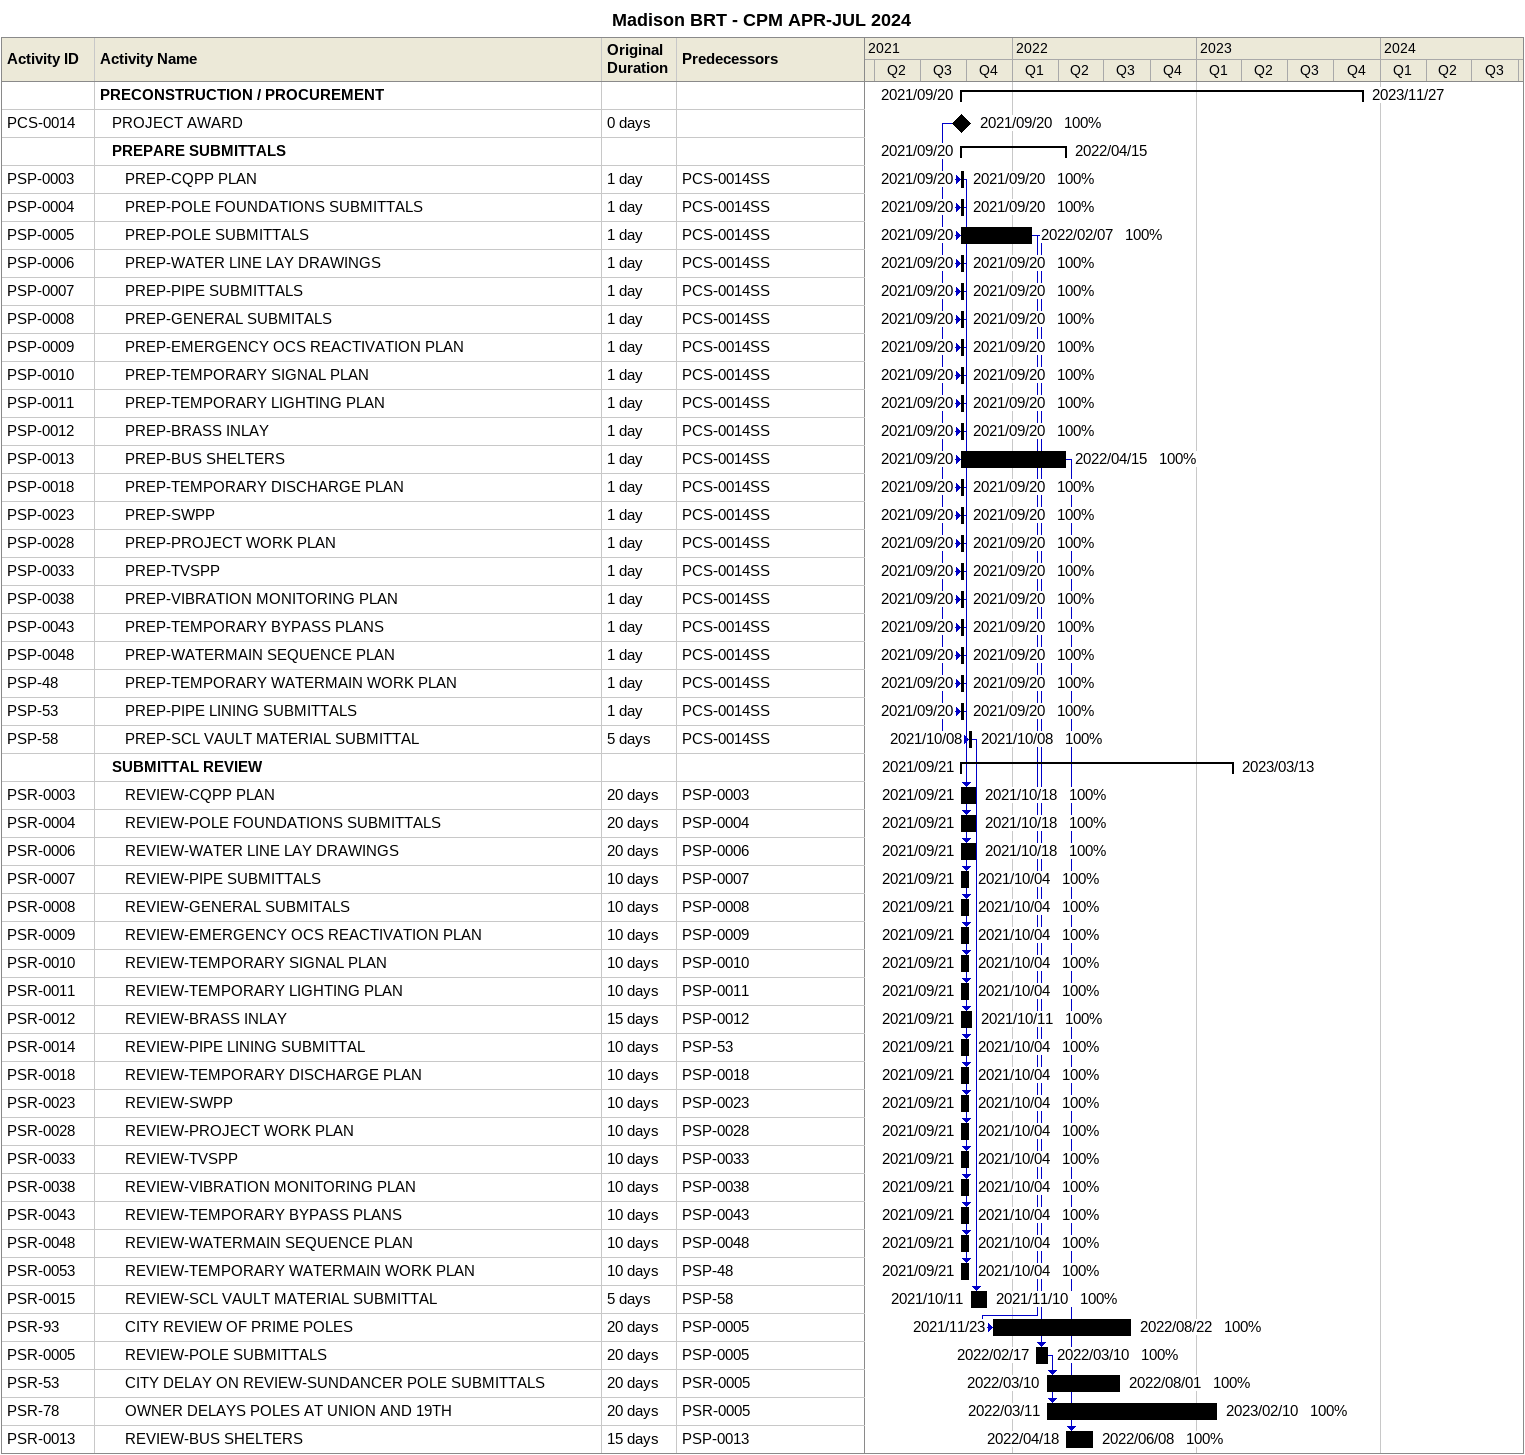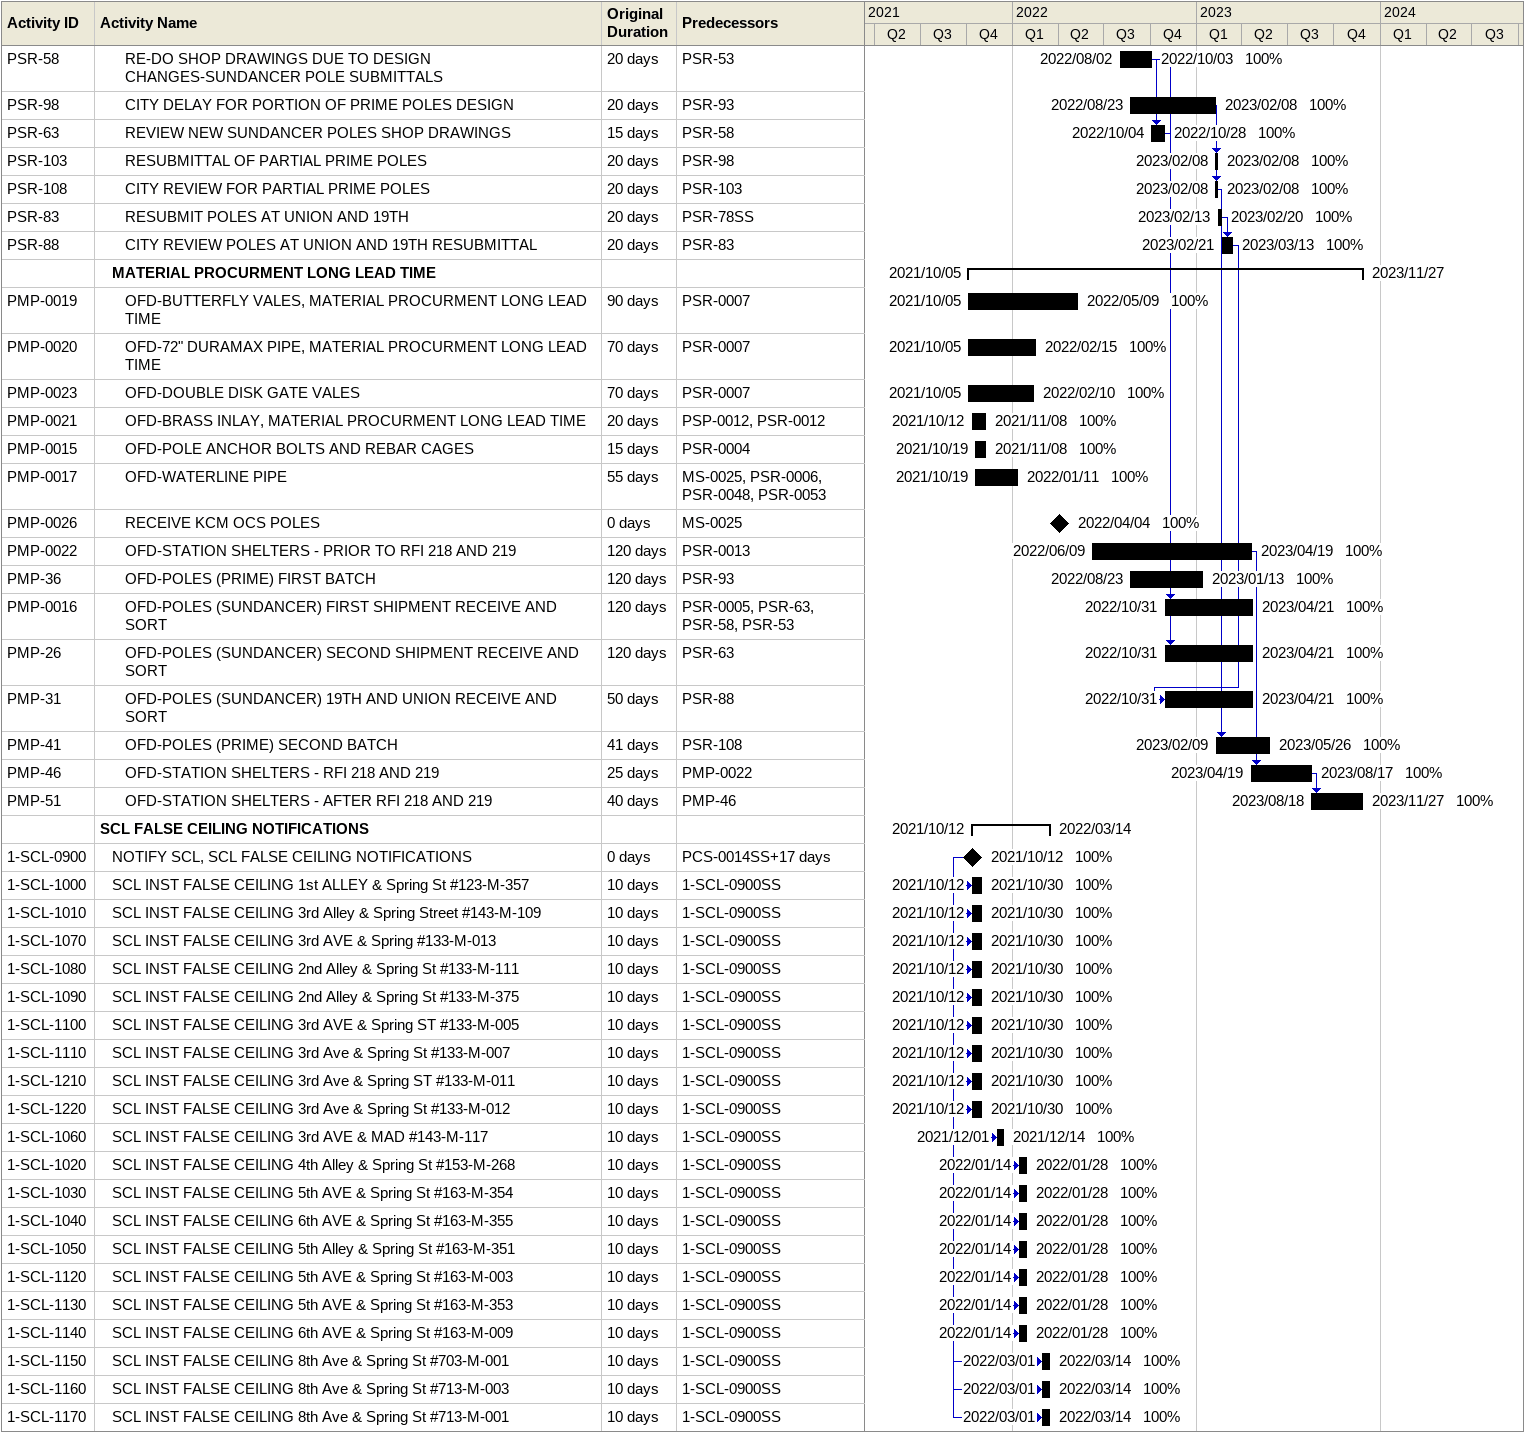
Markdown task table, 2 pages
Madison BRT - CPM APR-JUL 2024

| ID | Level | Task | Original duration | Start | Finish | Predecessors | % complete |
|---|---|---|---|---|---|---|---|
|  | 1 | **PRECONSTRUCTION / PROCUREMENT** |  | 2021-09-20 | 2023-11-27 |  |  |
| PCS-0014 | 2 | PROJECT AWARD | 0d | 2021-09-20 | 2021-09-20 |  | 100 |
|  | 2 | **PREPARE SUBMITTALS** |  | 2021-09-20 | 2022-04-15 |  |  |
| PSP-0003 | 3 | PREP-CQPP PLAN | 1d | 2021-09-20 | 2021-09-20 | PCS-0014SS | 100 |
| PSP-0004 | 3 | PREP-POLE FOUNDATIONS SUBMITTALS | 1d | 2021-09-20 | 2021-09-20 | PCS-0014SS | 100 |
| PSP-0005 | 3 | PREP-POLE SUBMITTALS | 1d | 2021-09-20 | 2022-02-07 | PCS-0014SS | 100 |
| PSP-0006 | 3 | PREP-WATER LINE LAY DRAWINGS | 1d | 2021-09-20 | 2021-09-20 | PCS-0014SS | 100 |
| PSP-0007 | 3 | PREP-PIPE SUBMITTALS | 1d | 2021-09-20 | 2021-09-20 | PCS-0014SS | 100 |
| PSP-0008 | 3 | PREP-GENERAL SUBMITALS | 1d | 2021-09-20 | 2021-09-20 | PCS-0014SS | 100 |
| PSP-0009 | 3 | PREP-EMERGENCY OCS REACTIVATION PLAN | 1d | 2021-09-20 | 2021-09-20 | PCS-0014SS | 100 |
| PSP-0010 | 3 | PREP-TEMPORARY SIGNAL PLAN | 1d | 2021-09-20 | 2021-09-20 | PCS-0014SS | 100 |
| PSP-0011 | 3 | PREP-TEMPORARY LIGHTING PLAN | 1d | 2021-09-20 | 2021-09-20 | PCS-0014SS | 100 |
| PSP-0012 | 3 | PREP-BRASS INLAY | 1d | 2021-09-20 | 2021-09-20 | PCS-0014SS | 100 |
| PSP-0013 | 3 | PREP-BUS SHELTERS | 1d | 2021-09-20 | 2022-04-15 | PCS-0014SS | 100 |
| PSP-0018 | 3 | PREP-TEMPORARY DISCHARGE PLAN | 1d | 2021-09-20 | 2021-09-20 | PCS-0014SS | 100 |
| PSP-0023 | 3 | PREP-SWPP | 1d | 2021-09-20 | 2021-09-20 | PCS-0014SS | 100 |
| PSP-0028 | 3 | PREP-PROJECT WORK PLAN | 1d | 2021-09-20 | 2021-09-20 | PCS-0014SS | 100 |
| PSP-0033 | 3 | PREP-TVSPP | 1d | 2021-09-20 | 2021-09-20 | PCS-0014SS | 100 |
| PSP-0038 | 3 | PREP-VIBRATION MONITORING PLAN | 1d | 2021-09-20 | 2021-09-20 | PCS-0014SS | 100 |
| PSP-0043 | 3 | PREP-TEMPORARY BYPASS PLANS | 1d | 2021-09-20 | 2021-09-20 | PCS-0014SS | 100 |
| PSP-0048 | 3 | PREP-WATERMAIN SEQUENCE PLAN | 1d | 2021-09-20 | 2021-09-20 | PCS-0014SS | 100 |
| PSP-48 | 3 | PREP-TEMPORARY WATERMAIN WORK PLAN | 1d | 2021-09-20 | 2021-09-20 | PCS-0014SS | 100 |
| PSP-53 | 3 | PREP-PIPE LINING SUBMITTALS | 1d | 2021-09-20 | 2021-09-20 | PCS-0014SS | 100 |
| PSP-58 | 3 | PREP-SCL VAULT MATERIAL SUBMITTAL | 5d | 2021-10-08 | 2021-10-08 | PCS-0014SS | 100 |
|  | 2 | **SUBMITTAL REVIEW** |  | 2021-09-21 | 2023-03-13 |  |  |
| PSR-0003 | 3 | REVIEW-CQPP PLAN | 20d | 2021-09-21 | 2021-10-18 | PSP-0003 | 100 |
| PSR-0004 | 3 | REVIEW-POLE FOUNDATIONS SUBMITTALS | 20d | 2021-09-21 | 2021-10-18 | PSP-0004 | 100 |
| PSR-0006 | 3 | REVIEW-WATER LINE LAY DRAWINGS | 20d | 2021-09-21 | 2021-10-18 | PSP-0006 | 100 |
| PSR-0007 | 3 | REVIEW-PIPE SUBMITTALS | 10d | 2021-09-21 | 2021-10-04 | PSP-0007 | 100 |
| PSR-0008 | 3 | REVIEW-GENERAL SUBMITALS | 10d | 2021-09-21 | 2021-10-04 | PSP-0008 | 100 |
| PSR-0009 | 3 | REVIEW-EMERGENCY OCS REACTIVATION PLAN | 10d | 2021-09-21 | 2021-10-04 | PSP-0009 | 100 |
| PSR-0010 | 3 | REVIEW-TEMPORARY SIGNAL PLAN | 10d | 2021-09-21 | 2021-10-04 | PSP-0010 | 100 |
| PSR-0011 | 3 | REVIEW-TEMPORARY LIGHTING PLAN | 10d | 2021-09-21 | 2021-10-04 | PSP-0011 | 100 |
| PSR-0012 | 3 | REVIEW-BRASS INLAY | 15d | 2021-09-21 | 2021-10-11 | PSP-0012 | 100 |
| PSR-0014 | 3 | REVIEW-PIPE LINING SUBMITTAL | 10d | 2021-09-21 | 2021-10-04 | PSP-53 | 100 |
| PSR-0018 | 3 | REVIEW-TEMPORARY DISCHARGE PLAN | 10d | 2021-09-21 | 2021-10-04 | PSP-0018 | 100 |
| PSR-0023 | 3 | REVIEW-SWPP | 10d | 2021-09-21 | 2021-10-04 | PSP-0023 | 100 |
| PSR-0028 | 3 | REVIEW-PROJECT WORK PLAN | 10d | 2021-09-21 | 2021-10-04 | PSP-0028 | 100 |
| PSR-0033 | 3 | REVIEW-TVSPP | 10d | 2021-09-21 | 2021-10-04 | PSP-0033 | 100 |
| PSR-0038 | 3 | REVIEW-VIBRATION MONITORING PLAN | 10d | 2021-09-21 | 2021-10-04 | PSP-0038 | 100 |
| PSR-0043 | 3 | REVIEW-TEMPORARY BYPASS PLANS | 10d | 2021-09-21 | 2021-10-04 | PSP-0043 | 100 |
| PSR-0048 | 3 | REVIEW-WATERMAIN SEQUENCE PLAN | 10d | 2021-09-21 | 2021-10-04 | PSP-0048 | 100 |
| PSR-0053 | 3 | REVIEW-TEMPORARY WATERMAIN WORK PLAN | 10d | 2021-09-21 | 2021-10-04 | PSP-48 | 100 |
| PSR-0015 | 3 | REVIEW-SCL VAULT MATERIAL SUBMITTAL | 5d | 2021-10-11 | 2021-11-10 | PSP-58 | 100 |
| PSR-93 | 3 | CITY REVIEW OF PRIME POLES | 20d | 2021-11-23 | 2022-08-22 | PSP-0005 | 100 |
| PSR-0005 | 3 | REVIEW-POLE SUBMITTALS | 20d | 2022-02-17 | 2022-03-10 | PSP-0005 | 100 |
| PSR-53 | 3 | CITY DELAY ON REVIEW-SUNDANCER POLE SUBMITTALS | 20d | 2022-03-10 | 2022-08-01 | PSR-0005 | 100 |
| PSR-78 | 3 | OWNER DELAYS POLES AT UNION AND 19TH | 20d | 2022-03-11 | 2023-02-10 | PSR-0005 | 100 |
| PSR-0013 | 3 | REVIEW-BUS SHELTERS | 15d | 2022-04-18 | 2022-06-08 | PSP-0013 | 100 |
| PSR-58 | 3 | RE-DO SHOP DRAWINGS DUE TO DESIGN CHANGES-SUNDANCER POLE SUBMITTALS | 20d | 2022-08-02 | 2022-10-03 | PSR-53 | 100 |
| PSR-98 | 3 | CITY DELAY FOR PORTION OF PRIME POLES DESIGN | 20d | 2022-08-23 | 2023-02-08 | PSR-93 | 100 |
| PSR-63 | 3 | REVIEW NEW SUNDANCER POLES SHOP DRAWINGS | 15d | 2022-10-04 | 2022-10-28 | PSR-58 | 100 |
| PSR-103 | 3 | RESUBMITTAL OF PARTIAL PRIME POLES | 20d | 2023-02-08 | 2023-02-08 | PSR-98 | 100 |
| PSR-108 | 3 | CITY REVIEW FOR PARTIAL PRIME POLES | 20d | 2023-02-08 | 2023-02-08 | PSR-103 | 100 |
| PSR-83 | 3 | RESUBMIT POLES AT UNION AND 19TH | 20d | 2023-02-13 | 2023-02-20 | PSR-78SS | 100 |
| PSR-88 | 3 | CITY REVIEW POLES AT UNION AND 19TH RESUBMITTAL | 20d | 2023-02-21 | 2023-03-13 | PSR-83 | 100 |
|  | 2 | **MATERIAL PROCURMENT LONG LEAD TIME** |  | 2021-10-05 | 2023-11-27 |  |  |
| PMP-0019 | 3 | OFD-BUTTERFLY VALES, MATERIAL PROCURMENT LONG LEAD TIME | 90d | 2021-10-05 | 2022-05-09 | PSR-0007 | 100 |
| PMP-0020 | 3 | OFD-72" DURAMAX PIPE, MATERIAL PROCURMENT LONG LEAD TIME | 70d | 2021-10-05 | 2022-02-15 | PSR-0007 | 100 |
| PMP-0023 | 3 | OFD-DOUBLE DISK GATE VALES | 70d | 2021-10-05 | 2022-02-10 | PSR-0007 | 100 |
| PMP-0021 | 3 | OFD-BRASS INLAY, MATERIAL PROCURMENT LONG LEAD TIME | 20d | 2021-10-12 | 2021-11-08 | PSP-0012, PSR-0012 | 100 |
| PMP-0015 | 3 | OFD-POLE ANCHOR BOLTS AND REBAR CAGES | 15d | 2021-10-19 | 2021-11-08 | PSR-0004 | 100 |
| PMP-0017 | 3 | OFD-WATERLINE PIPE | 55d | 2021-10-19 | 2022-01-11 | MS-0025, PSR-0006, PSR-0048, PSR-0053 | 100 |
| PMP-0026 | 3 | RECEIVE KCM OCS POLES | 0d | 2022-04-04 | 2022-04-04 | MS-0025 | 100 |
| PMP-0022 | 3 | OFD-STATION SHELTERS - PRIOR TO RFI 218 AND 219 | 120d | 2022-06-09 | 2023-04-19 | PSR-0013 | 100 |
| PMP-36 | 3 | OFD-POLES (PRIME) FIRST BATCH | 120d | 2022-08-23 | 2023-01-13 | PSR-93 | 100 |
| PMP-0016 | 3 | OFD-POLES (SUNDANCER) FIRST SHIPMENT RECEIVE AND SORT | 120d | 2022-10-31 | 2023-04-21 | PSR-0005, PSR-63, PSR-58, PSR-53 | 100 |
| PMP-26 | 3 | OFD-POLES (SUNDANCER) SECOND SHIPMENT RECEIVE AND SORT | 120d | 2022-10-31 | 2023-04-21 | PSR-63 | 100 |
| PMP-31 | 3 | OFD-POLES (SUNDANCER) 19TH AND UNION RECEIVE AND SORT | 50d | 2022-10-31 | 2023-04-21 | PSR-88 | 100 |
| PMP-41 | 3 | OFD-POLES (PRIME) SECOND BATCH | 41d | 2023-02-09 | 2023-05-26 | PSR-108 | 100 |
| PMP-46 | 3 | OFD-STATION SHELTERS - RFI 218 AND 219 | 25d | 2023-04-19 | 2023-08-17 | PMP-0022 | 100 |
| PMP-51 | 3 | OFD-STATION SHELTERS - AFTER RFI 218 AND 219 | 40d | 2023-08-18 | 2023-11-27 | PMP-46 | 100 |
|  | 1 | **SCL FALSE CEILING NOTIFICATIONS** |  | 2021-10-12 | 2022-03-14 |  |  |
| 1-SCL-0900 | 2 | NOTIFY SCL, SCL FALSE CEILING NOTIFICATIONS | 0d | 2021-10-12 | 2021-10-12 | PCS-0014SS+17d | 100 |
| 1-SCL-1000 | 2 | SCL INST FALSE CEILING 1st ALLEY & Spring St #123-M-357 | 10d | 2021-10-12 | 2021-10-30 | 1-SCL-0900SS | 100 |
| 1-SCL-1010 | 2 | SCL INST FALSE CEILING 3rd Alley & Spring Street #143-M-109 | 10d | 2021-10-12 | 2021-10-30 | 1-SCL-0900SS | 100 |
| 1-SCL-1070 | 2 | SCL INST FALSE CEILING 3rd AVE & Spring #133-M-013 | 10d | 2021-10-12 | 2021-10-30 | 1-SCL-0900SS | 100 |
| 1-SCL-1080 | 2 | SCL INST FALSE CEILING 2nd Alley & Spring St #133-M-111 | 10d | 2021-10-12 | 2021-10-30 | 1-SCL-0900SS | 100 |
| 1-SCL-1090 | 2 | SCL INST FALSE CEILING 2nd Alley & Spring St #133-M-375 | 10d | 2021-10-12 | 2021-10-30 | 1-SCL-0900SS | 100 |
| 1-SCL-1100 | 2 | SCL INST FALSE CEILING 3rd AVE & Spring ST #133-M-005 | 10d | 2021-10-12 | 2021-10-30 | 1-SCL-0900SS | 100 |
| 1-SCL-1110 | 2 | SCL INST FALSE CEILING 3rd Ave & Spring St #133-M-007 | 10d | 2021-10-12 | 2021-10-30 | 1-SCL-0900SS | 100 |
| 1-SCL-1210 | 2 | SCL INST FALSE CEILING 3rd Ave & Spring ST #133-M-011 | 10d | 2021-10-12 | 2021-10-30 | 1-SCL-0900SS | 100 |
| 1-SCL-1220 | 2 | SCL INST FALSE CEILING 3rd Ave & Spring St #133-M-012 | 10d | 2021-10-12 | 2021-10-30 | 1-SCL-0900SS | 100 |
| 1-SCL-1060 | 2 | SCL INST FALSE CEILING 3rd AVE & MAD #143-M-117 | 10d | 2021-12-01 | 2021-12-14 | 1-SCL-0900SS | 100 |
| 1-SCL-1020 | 2 | SCL INST FALSE CEILING 4th Alley & Spring St #153-M-268 | 10d | 2022-01-14 | 2022-01-28 | 1-SCL-0900SS | 100 |
| 1-SCL-1030 | 2 | SCL INST FALSE CEILING 5th AVE & Spring St #163-M-354 | 10d | 2022-01-14 | 2022-01-28 | 1-SCL-0900SS | 100 |
| 1-SCL-1040 | 2 | SCL INST FALSE CEILING 6th AVE & Spring St #163-M-355 | 10d | 2022-01-14 | 2022-01-28 | 1-SCL-0900SS | 100 |
| 1-SCL-1050 | 2 | SCL INST FALSE CEILING 5th Alley & Spring St #163-M-351 | 10d | 2022-01-14 | 2022-01-28 | 1-SCL-0900SS | 100 |
| 1-SCL-1120 | 2 | SCL INST FALSE CEILING 5th AVE & Spring St #163-M-003 | 10d | 2022-01-14 | 2022-01-28 | 1-SCL-0900SS | 100 |
| 1-SCL-1130 | 2 | SCL INST FALSE CEILING 5th AVE & Spring St #163-M-353 | 10d | 2022-01-14 | 2022-01-28 | 1-SCL-0900SS | 100 |
| 1-SCL-1140 | 2 | SCL INST FALSE CEILING 6th AVE & Spring St #163-M-009 | 10d | 2022-01-14 | 2022-01-28 | 1-SCL-0900SS | 100 |
| 1-SCL-1150 | 2 | SCL INST FALSE CEILING 8th Ave & Spring St #703-M-001 | 10d | 2022-03-01 | 2022-03-14 | 1-SCL-0900SS | 100 |
| 1-SCL-1160 | 2 | SCL INST FALSE CEILING 8th Ave & Spring St #713-M-003 | 10d | 2022-03-01 | 2022-03-14 | 1-SCL-0900SS | 100 |
| 1-SCL-1170 | 2 | SCL INST FALSE CEILING 8th Ave & Spring St #713-M-001 | 10d | 2022-03-01 | 2022-03-14 | 1-SCL-0900SS | 100 |
